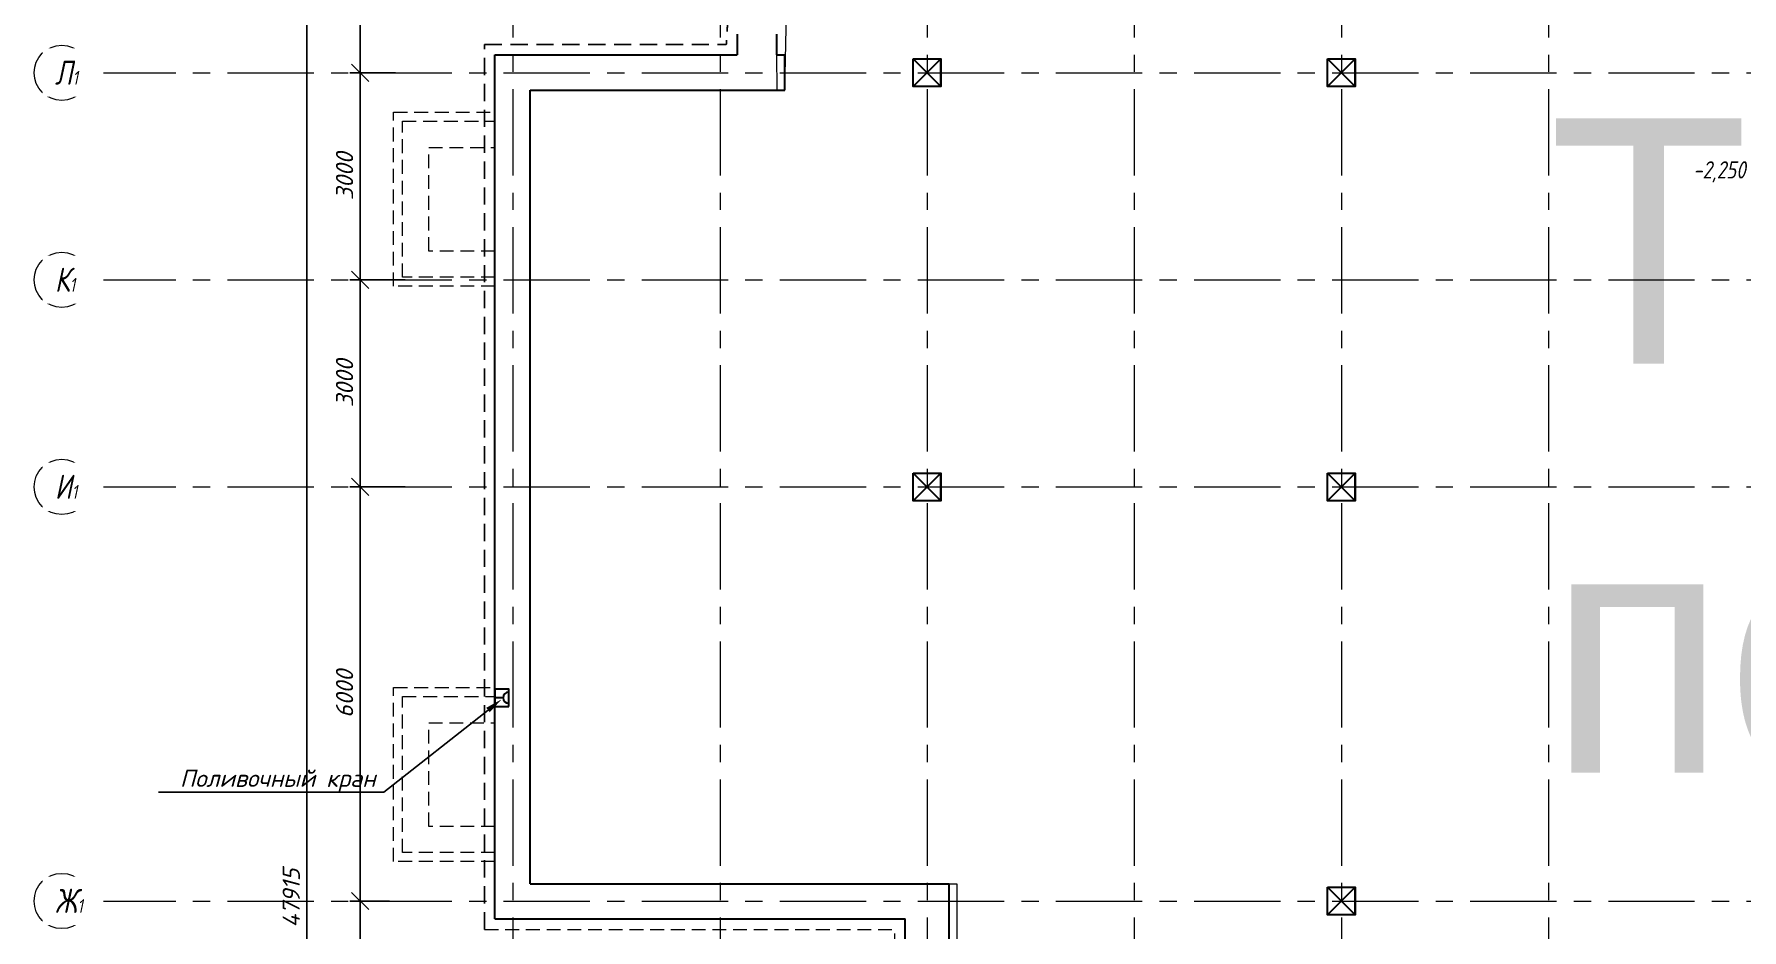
# Model space of a CAD drawing. Header units: millimetres. Extents: x -9096648 to 8741128, y -70248 to 735163.
# Drawn here: x -225168 to -200434, y -13817 to -839 of the extents above; entities that cross this region are included whole.
import ezdxf
from ezdxf import colors
from ezdxf.entities.mleader import LeaderData, LeaderLine
from ezdxf.enums import TextEntityAlignment as Align
from ezdxf.math import Vec2, Vec3

# ---------------------------------------------------------------- set-up
doc = ezdxf.new("R2018")
doc.units = ezdxf.units.MM
for name, pattern in [('ADSK_Скрыто', [6, 3, -3]), ('ADSK_Штриховая_ш2 п1', [3, 2, -1]), ('CENTER', [2, 1.25, -0.25, 0.25, -0.25]), ('TRATTEGGIATA', [0.75, 0.5, -0.25])]:
    doc.linetypes.add(name, pattern=pattern)
doc.layers.get('Defpoints').update_dxf_attribs({"color": 6})
for name, color, linetype, lineweight in [('_Скрыто_', 7, 'ADSK_Скрыто', 9), ('АР_Выноски АПР', 7, 'Continuous', 5), ('АР_Колонны', 5, 'Continuous', 30), ('АР_Маркер экспликации', 239, 'Continuous', 13), ('АР_МосжилНии_Стены', 202, 'Continuous', 30), ('АР_Номер помещения', 1, 'Continuous', 25), ('АР_Оси', 193, 'Continuous', 9), ('АР_Оси размеры', 164, 'Continuous', 9), ('АР_Отметки', 250, 'Continuous', 15), ('АР_Помещения_площадь', 19, 'Continuous', 9), ('АР_тонкая линия', 250, 'Continuous', 0), ('Подвал', 250, 'Continuous', 30)]:
    doc.layers.add(name, color=color, linetype=linetype, lineweight=lineweight)
doc.layers.add('АР_Названия помещений', color=124, linetype='Continuous', lineweight=5, plot=False)
doc.styles.add('ISOCPEUR', font='isocpeui.ttf', dxfattribs={"height": 250})
doc.styles.get("Standard").update_dxf_attribs({"font": 'arial.ttf'})
doc.styles.add('ГОСТ 2.304', font='isocpeur.ttf', dxfattribs={"width": 0.7})
doc.dimstyles.new('СПДС', dxfattribs={"dimscale": 100, "dimtxt": 2.5, "dimasz": 2.5, "dimexe": 1.5, "dimexo": 0, "dimgap": 1, "dimtad": 1, "dimdec": 0, "dimrnd": 1, "dimtxsty": 'ГОСТ 2.304', "dimblk": 'OBLIQUE', "dimcen": 2.5, "dimdle": 1.5, "dimadec": 0, "dimazin": 2, "dimtfac": 0.75, "dimtdec": 0, "dimtmove": 1, "dimatfit": 3, "dimfxl": 1, "dimtolj": 1, "dimarcsym": 1})

# ---------------------------------------------------------------- blocks, each defined once
blk = doc.blocks.new('_Oblique')
at = {"color": 8, "linetype": 'ByBlock', "lineweight": -2}
blk.add_line((-0.5, -0.5), (0.5, 0.5), dxfattribs=at)
blk = doc.blocks.new('*D2794')
at = {"layer": 'Defpoints', "color": 0, "ltscale": 100, "transparency": 16777216}
for p in [(-220447, -13399), (-220023, -13399), (-219884, -16399)]:
    blk.add_point(p, dxfattribs=at)
at = {"layer": 'АР_Оси размеры', "color": 8, "lineweight": -2, "ltscale": 100, "transparency": 16777216}
for p, q in [((-220447, -16549), (-220447, -13249)), ((-220023, -13399), (-220597, -13399)), ((-219884, -16399), (-220597, -16399))]:
    blk.add_line(p, q, dxfattribs=at)
at = {"layer": 'АР_Оси размеры', "color": 8, "lineweight": -2, "ltscale": 100, "transparency": 16777216, "xscale": 250, "yscale": 250, "zscale": 250}
for p, rotation in [((-220447, -13399), 90), ((-220447, -16399), 270)]:
    blk.add_blockref('_Oblique', p, dxfattribs=dict(at, rotation=rotation))
at = {"layer": 'АР_Оси размеры', "color": 8, "ltscale": 100, "transparency": 16777216, "insert": (-220672, -14899), "char_height": 250, "attachment_point": 5, "rotation": 90, "style": 'ISOCPEUR'}
blk.add_mtext('\\A1;3000', dxfattribs=at)
blk = doc.blocks.new('*D2795')
at = {"layer": 'Defpoints', "color": 0, "ltscale": 100, "transparency": 16777216}
for p in [(-220447, -7399), (-219792, -7399), (-220023, -13399)]:
    blk.add_point(p, dxfattribs=at)
at = {"layer": 'АР_Оси размеры', "color": 8, "lineweight": -2, "ltscale": 100, "transparency": 16777216}
for p, q in [((-219792, -7399), (-220597, -7399)), ((-220447, -13549), (-220447, -7249)), ((-220023, -13399), (-220597, -13399))]:
    blk.add_line(p, q, dxfattribs=at)
at = {"layer": 'АР_Оси размеры', "color": 8, "lineweight": -2, "ltscale": 100, "transparency": 16777216, "xscale": 250, "yscale": 250, "zscale": 250}
for p, rotation in [((-220447, -7399), 90), ((-220447, -13399), 270)]:
    blk.add_blockref('_Oblique', p, dxfattribs=dict(at, rotation=rotation))
at = {"layer": 'АР_Оси размеры', "color": 8, "ltscale": 100, "transparency": 16777216, "insert": (-220672, -10399), "char_height": 250, "attachment_point": 5, "rotation": 90, "style": 'ISOCPEUR'}
blk.add_mtext('\\A1;6000', dxfattribs=at)
blk = doc.blocks.new('*D2796')
at = {"layer": 'Defpoints', "color": 0, "ltscale": 100, "transparency": 16777216}
for p in [(-220447, -4399), (-219935, -4399), (-219792, -7399)]:
    blk.add_point(p, dxfattribs=at)
at = {"layer": 'АР_Оси размеры', "color": 8, "lineweight": -2, "ltscale": 100, "transparency": 16777216}
for p, q in [((-219935, -4399), (-220597, -4399)), ((-220447, -7549), (-220447, -4249)), ((-219792, -7399), (-220597, -7399))]:
    blk.add_line(p, q, dxfattribs=at)
at = {"layer": 'АР_Оси размеры', "color": 8, "lineweight": -2, "ltscale": 100, "transparency": 16777216, "xscale": 250, "yscale": 250, "zscale": 250}
for p, rotation in [((-220447, -4399), 90), ((-220447, -7399), 270)]:
    blk.add_blockref('_Oblique', p, dxfattribs=dict(at, rotation=rotation))
at = {"layer": 'АР_Оси размеры', "color": 8, "ltscale": 100, "transparency": 16777216, "insert": (-220672, -5899), "char_height": 250, "attachment_point": 5, "rotation": 90, "style": 'ISOCPEUR'}
blk.add_mtext('\\A1;3000', dxfattribs=at)
blk = doc.blocks.new('*D2636')
at = {"layer": 'Defpoints', "color": 0, "ltscale": 100, "transparency": 16777216}
for p in [(-220447, -1399), (-219935, -1399), (-219792, -4399)]:
    blk.add_point(p, dxfattribs=at)
at = {"layer": 'АР_Оси размеры', "color": 8, "lineweight": -2, "ltscale": 100, "transparency": 16777216}
for p, q in [((-219935, -1399), (-220597, -1399)), ((-220447, -4549), (-220447, -1249)), ((-219792, -4399), (-220597, -4399))]:
    blk.add_line(p, q, dxfattribs=at)
at = {"layer": 'АР_Оси размеры', "color": 8, "lineweight": -2, "ltscale": 100, "transparency": 16777216, "xscale": 250, "yscale": 250, "zscale": 250}
for p, rotation in [((-220447, -1399), 90), ((-220447, -4399), 270)]:
    blk.add_blockref('_Oblique', p, dxfattribs=dict(at, rotation=rotation))
at = {"layer": 'АР_Оси размеры', "color": 8, "ltscale": 100, "transparency": 16777216, "insert": (-220672, -2899), "char_height": 250, "attachment_point": 5, "rotation": 90, "style": 'ISOCPEUR'}
blk.add_mtext('\\A1;3000', dxfattribs=at)
blk = doc.blocks.new('*D2637')
at = {"layer": 'Defpoints', "color": 0, "ltscale": 100, "transparency": 16777216}
for p in [(-220447, 1601), (-219787, 1601), (-219935, -1399)]:
    blk.add_point(p, dxfattribs=at)
at = {"layer": 'АР_Оси размеры', "color": 8, "lineweight": -2, "ltscale": 100, "transparency": 16777216}
for p, q in [((-220447, -1549), (-220447, 1751)), ((-219787, 1601), (-220597, 1601)), ((-219935, -1399), (-220597, -1399))]:
    blk.add_line(p, q, dxfattribs=at)
at = {"layer": 'АР_Оси размеры', "color": 8, "lineweight": -2, "ltscale": 100, "transparency": 16777216, "xscale": 250, "yscale": 250, "zscale": 250}
for p, rotation in [((-220447, 1601), 90), ((-220447, -1399), 270)]:
    blk.add_blockref('_Oblique', p, dxfattribs=dict(at, rotation=rotation))
at = {"layer": 'АР_Оси размеры', "color": 8, "ltscale": 100, "transparency": 16777216, "insert": (-220672, 101), "char_height": 250, "attachment_point": 5, "rotation": 90, "style": 'ISOCPEUR'}
blk.add_mtext('\\A1;3000', dxfattribs=at)
blk = doc.blocks.new('*D2640')
at = {"layer": 'Defpoints', "color": 0, "ltscale": 100, "transparency": 16777216}
for p in [(-221273, 10601), (-221273, -37314), (-221217, -37314)]:
    blk.add_point(p, dxfattribs=at)
at = {"layer": 'АР_Оси размеры', "color": 8, "lineweight": -2, "ltscale": 100, "transparency": 16777216}
for p, q in [((-221217, 10751), (-221217, -37464)), ((-221273, 10601), (-221067, 10601)), ((-221273, -37314), (-221067, -37314))]:
    blk.add_line(p, q, dxfattribs=at)
at = {"layer": 'АР_Оси размеры', "color": 8, "lineweight": -2, "ltscale": 100, "transparency": 16777216, "xscale": 250, "yscale": 250, "zscale": 250}
for p, rotation in [((-221217, 10601), 90), ((-221217, -37314), 270)]:
    blk.add_blockref('_Oblique', p, dxfattribs=dict(at, rotation=rotation))
at = {"layer": 'АР_Оси размеры', "color": 8, "ltscale": 100, "transparency": 16777216, "insert": (-221444, -13357), "char_height": 250, "attachment_point": 5, "rotation": 90, "style": 'ISOCPEUR'}
blk.add_mtext('\\A1;47915', dxfattribs=at)
blk = doc.blocks.new('*U2127')
at = {"color": 8, "style": 'ISOCPEUR', "flags": 1}
blk.add_attdef('КАТЕГОРИЯ', (-499, -2092), '', height=250, dxfattribs=at)
at = {"layer": 'АР_Номер помещения', "color": 8, "style": 'ISOCPEUR'}
blk.add_attdef('НОМЕР_ПОМЕЩЕНИЯ', text='', height=300, dxfattribs=at).set_placement((-11974, -849), align=Align.MIDDLE_CENTER)
at = {"layer": 'АР_Помещения_площадь', "color": 8, "lineweight": 30, "flags": 104}
blk.add_attdef('ИМЯ_ПОМЕЩЕНИЯ', text='', height=100, dxfattribs=at).set_placement((158, 1217), align=Align.MIDDLE_CENTER)
at = {"layer": 'АР_Помещения_площадь', "color": 8, "style": 'ISOCPEUR'}
blk.add_attdef('ПЛОЩАДЬ_ПОМЕЩЕНИЯ', text='', height=200, dxfattribs=at).set_placement((-11648, -1851), align=Align.MIDDLE_RIGHT)
blk = doc.blocks.new('_DotSmall')
at = {"color": 8, "linetype": 'ByBlock', "const_width": 0.5}
blk.add_lwpolyline([(-0.0625, 0, 1), (0.0625, 0, 1)], format="xyb", close=True, dxfattribs=at)

msp = doc.modelspace()

# ---------------------------------------------------------------- linework, layer by layer
at = {"color": 8, "linetype": 'TRATTEGGIATA', "ltscale": 500}
for p, q in [((-218643.92, -13809.32), (-218643.92, -989.32)), ((-218643.92, -989.32), (-215142.61, -989.32))]:
    msp.add_line(p, q, dxfattribs=at)
msp.add_arc((-206233.92, -1399.32), 8918.12, 92.635033, 177.364966, dxfattribs=at)
at = {"layer": '_Скрыто_', "color": 8, "lineweight": 13, "ltscale": 500}
for points in [[(-211914.04, -37314.32), (-211914.04, -13149.32), (-217983.92, -13149.32), (-217983.92, -1649.32), (-214293.92, -1649.32), (-214250.27, 337.93), (-213532.59, 2343.59), (-212233.92, 4193.54), (-210578.31, 5558.14), (-208621.91, 6447.82), (-206793.92, 6783.98), (-205983.92, 6783.98), (-205983.92, 10350.68), (-197483.92, 10350.68), (-197483.92, 7350.68), (-187983.92, 7350.68), (-187983.92, 10860.68), (-180983.92, 10860.68)], [(-182264.56, 7350.68), (-197483.92, 7350.68), (-197483.92, 10350.68), (-205983.92, 10350.68), (-205983.92, 6786.03), (-207336.46, 6728.68), (-208996.95, 6323.74), (-210624.66, 5528.99), (-212916.36, 3357.25), (-213930.64, 1436.24), (-214417.22, -1139.32), (-214409.36, -1649.32), (-217983.92, -1649.32), (-217983.92, -13149.32), (-211804.04, -13149.32), (-211804.04, -37214.32)], [(-158483.92, -4149.32), (-188016.59, -4149.32), (-188024.98, -5361.04), (-188167.85, -6410.91), (-188436.07, -7250.24), (-188763.72, -8275.55), (-189597.47, -9598.42), (-190625.8, -10850.74), (-191804.71, -11869.16), (-193387.83, -12914.53), (-195922.73, -13550.68), (-196974.04, -13630.63), (-197484.04, -13630.63), (-197484.04, -21064.32), (-191233.92, -21064.32), (-191233.88, -28064.32), (-200698.04, -28064.75), (-200608.11, -36769.39), (-205785, -36768.96), (-205553.85, -37314.32), (-211914.04, -37314.32), (-211914.04, -13149.32)]]:
    msp.add_lwpolyline(points, dxfattribs=at)
at = {"layer": '_Скрыто_', "color": 8, "linetype": 'ADSK_Штриховая_ш2 п1', "ltscale": 100}
for points in [[(-218493.92, -4492.53), (-219962.31, -4492.53), (-219962.31, -1971.32), (-218493.92, -1971.32)], [(-218493.92, -4362.53), (-219832.31, -4362.53), (-219832.31, -2101.32), (-218493.92, -2101.32)], [(-218493.92, -3982.53), (-219452.31, -3982.53), (-219452.31, -2481.32), (-218493.92, -2481.32)], [(-218493.92, -12827.32), (-219962.31, -12827.32), (-219962.31, -10306.1), (-218493.92, -10306.1)], [(-218493.92, -12697.32), (-219832.31, -12697.32), (-219832.31, -10436.1), (-218493.92, -10436.1)], [(-218493.92, -12317.32), (-219452.31, -12317.32), (-219452.31, -10816.1), (-218493.92, -10816.1)]]:
    msp.add_lwpolyline(points, dxfattribs=at)
at = {"layer": 'АР_Колонны', "color": 8, "ltscale": 100}
for points in [[(-212433.92, -1199.32), (-212033.92, -1199.32), (-212033.92, -1599.32), (-212433.92, -1599.32)], [(-206433.92, -1199.32), (-206033.92, -1199.32), (-206033.92, -1599.32), (-206433.92, -1599.32)], [(-212433.92, -7199.32), (-212033.92, -7199.32), (-212033.92, -7599.32), (-212433.92, -7599.32)], [(-206433.92, -7199.32), (-206033.92, -7199.32), (-206033.92, -7599.32), (-206433.92, -7599.32)], [(-206433.92, -13199.32), (-206033.92, -13199.32), (-206033.92, -13599.32), (-206433.92, -13599.32)]]:
    msp.add_lwpolyline(points, close=True, dxfattribs=at)
at = {"layer": 'АР_Колонны', "color": 8}
for points in [[(-212433.92, -1199.32), (-212033.92, -1599.32), (-212033.92, -1199.32), (-212433.92, -1599.32), (-212433.92, -1199.32)], [(-206433.92, -1199.32), (-206033.92, -1599.32), (-206033.92, -1199.32), (-206433.92, -1599.32), (-206433.92, -1199.32)], [(-212433.92, -7199.32), (-212033.92, -7599.32), (-212033.92, -7199.32), (-212433.92, -7599.32), (-212433.92, -7199.32)], [(-206433.92, -7199.32), (-206033.92, -7599.32), (-206033.92, -7199.32), (-206433.92, -7599.32), (-206433.92, -7199.32)], [(-206433.92, -13199.32), (-206033.92, -13599.32), (-206033.92, -13199.32), (-206433.92, -13599.32), (-206433.92, -13199.32)]]:
    msp.add_lwpolyline(points, dxfattribs=at)
at = {"layer": 'АР_МосжилНии_Стены', "color": 8, "ltscale": 100}
for p, q in [((-218493.92, -3500.95), (-218493.92, -1139.32)), ((-218493.92, -1139.32), (-214984.14, -1139.32)), ((-214417.22, -1139.32), (-214293.92, -1139.32)), ((-214293.92, -1649.32), (-214293.92, -1139.32)), ((-217983.92, -3435.95), (-217983.92, -1649.32)), ((-217983.92, -1649.32), (-214293.92, -1649.32)), ((-218493.92, -12904.77), (-218493.92, -3223.98)), ((-217983.92, -12839.77), (-217983.92, -3288.98)), ((-218493.92, -13659.32), (-218493.92, -12659.32)), ((-217983.92, -13149.32), (-217983.92, -12724.32)), ((-217983.92, -13149.32), (-211914.04, -13149.32)), ((-211914.04, -17159.61), (-211914.04, -13149.32)), ((-218493.92, -13659.32), (-212554.04, -13659.32)), ((-212554.04, -17159.61), (-212554.04, -13659.32))]:
    msp.add_line(p, q, dxfattribs=at)
for points in [[(-214984.14, -839.32), (-214984.14, -1139.32)], [(-214417.22, -839.32), (-214417.22, -1139.32)]]:
    msp.add_lwpolyline(points, dxfattribs=at)
msp.add_lwpolyline([(-218294.36, -10579.28), (-218294.36, -10328.95), (-218493.92, -10328.95), (-218493.92, -10579.28)], close=True, dxfattribs=at)
at = {"layer": 'АР_Оси', "color": 8, "linetype": 'CENTER', "ltscale": 1000}
for p, q in [((-218233.92, 14363.15), (-218233.92, -41369.2)), ((-215233.92, 14363.15), (-215233.92, -41369.2)), ((-212233.92, 14363.15), (-212233.92, -41369.2)), ((-209233.92, 14363.15), (-209233.92, -41369.2)), ((-206233.92, 14363.15), (-206233.92, -41369.2)), ((-203233.92, 14363.15), (-203233.92, -41369.2)), ((-224367.61, -1399.32), (-141189.21, -1399.32)), ((-224367.61, -4399.32), (-141189.21, -4399.32)), ((-224367.61, -7399.32), (-141189.21, -7399.32)), ((-224367.61, -13399.32), (-141189.21, -13399.32))]:
    msp.add_line(p, q, dxfattribs=at)
at = {"layer": 'АР_Оси', "color": 8, "ltscale": 0.5}
for centre in [(-224767.61, -1399.32), (-224767.61, -4399.32), (-224767.61, -7399.32), (-224767.61, -13399.32)]:
    msp.add_circle(centre, 400, dxfattribs=at)
at = {"layer": 'АР_тонкая линия', "color": 8, "linetype": 'ADSK_Штриховая_ш2 п1', "ltscale": 100}
for p in [(-218643.92, -13809.32), (-212704.04, -16769.73, 0.38)]:
    msp.add_line(p, (-212704.04, -13809.32, 0), dxfattribs=at)
at = {"layer": 'Подвал', "color": 8, "ltscale": 100}
msp.add_line((-218375.09, -10454.12), (-218493.92, -10454.12), dxfattribs=at)
msp.add_arc((-218294.36, -10454.12), 80.73, 90, 270, dxfattribs=at)

# ---------------------------------------------------------------- block references
at = {"layer": 'АР_Маркер экспликации', "color": 8}
ref = msp.add_blockref('*U2127', (-187114.99, -1781.75), dxfattribs=at)
lines = msp.add_mtext('Техническое помещение для прокладки инженерных коммуникаций', dxfattribs={"layer": 'АР_Названия помещений', "color": 8, "insert": (-203233.92, -2061), "char_height": 3554.348, "width": 926.94, "attachment_point": 1})
ref.add_attrib('ИМЯ_ПОМЕЩЕНИЯ', '', (-203233.92, -2061), dxfattribs={"flags": 104}).embed_mtext(lines)

# ---------------------------------------------------------------- dimensions: what is measured, and where the dimension line sits
at = {"layer": 'АР_Оси размеры', "color": 8, "ltscale": 100}
for base, p1, p2, picture, middle in [((-221217.16, -37314.32), (-221272.97, 10600.68), (-221272.97, -37314.32), '*D2640', (-221443.77, -13356.82)), ((-220446.6, 1600.68), (-219935.33, -1399.32), (-219787.16, 1600.68), '*D2637', (-220671.6, 100.68)), ((-220446.6, -1399.32), (-219792.33, -4399.32), (-219935.33, -1399.32), '*D2636', (-220671.6, -2899.32)), ((-220446.6, -4399.32), (-219792.33, -7399.32), (-219935.33, -4399.32), '*D2796', (-220671.6, -5899.32)), ((-220446.6, -7399.32), (-220023.12, -13399.32), (-219792.33, -7399.32), '*D2795', (-220671.6, -10399.32)), ((-220446.6, -13399.32), (-219883.62, -16399.32), (-220023.12, -13399.32), '*D2794', (-220671.6, -14899.32))]:
    dim = msp.add_linear_dim(base=base, p1=p1, p2=p2, angle=90, dimstyle='СПДС', override={"dimtxsty": 'ISOCPEUR', "dimclrd": 8, "dimclre": 8, "dimclrt": 8}, dxfattribs=at)
    dim.commit()
    dim.dimension.update_dxf_attribs({"geometry": picture, "text_midpoint": middle})

# ---------------------------------------------------------------- leaders
at = {"layer": 'АР_Выноски АПР', "color": 8}
ml = msp.add_multileader_mtext('Standard', dxfattribs=at)
ml.set_content('\\A1;Поливочный кран', color=8, style='ISOCPEUR')
ml.set_leader_properties(color=8)
ml.build(insert=Vec2(0, 0))
ml.multileader.update_dxf_attribs({"text_left_attachment_type": 6, "text_right_attachment_type": 6, "dogleg_length": 100, "arrow_head_size": 250})
ctx = ml.context
ctx.base_point, ctx.char_height, ctx.arrow_head_size, ctx.landing_gap_size, ctx.plane_origin = Vec3(-223081.52, -11820.66), 250, 250, 25, Vec3(-240489.78, -10274.34)
ctx.left_attachment, ctx.right_attachment = 6, 6
notes = []
notes.append((ctx, [(0, (1, 1, 0), (-220103.63, -11820.66), (-1, 0), 170.5, [(1, [(-218397.68, -10476.91)], 0, [])])]))
ctx.mtext.insert, ctx.mtext.width, ctx.mtext.flow_direction = Vec3(-223056.52, -11495.66), 6210.4874, 5
at = {"layer": 'АР_Отметки', "color": 8}
ml = msp.add_multileader_mtext('Standard', dxfattribs=at)
ml.set_content('{\\W0.8;-2,500}', color=8, style='ISOCPEUR')
ml.set_leader_properties(color=8, linetype='Continuous', lineweight=-1)
ml.set_arrow_properties(name='DOTSMALL')
ml.build(insert=Vec2(0, 0))
ml.multileader.update_dxf_attribs({"has_text_frame": 1, "text_left_attachment_type": 4, "text_right_attachment_type": 4, "dogleg_length": 100, "arrow_head_size": 180})
ctx = ml.context
ctx.base_point, ctx.char_height, ctx.arrow_head_size, ctx.landing_gap_size, ctx.plane_origin = Vec3(-213978.94, -17832.2), 250, 180, 50, Vec3(-213700.42, -18398.72)
ctx.left_attachment, ctx.right_attachment = 4, 4
notes.append((ctx, [(0, (0, 0, 0), (0, 0), (1, 0), 1, [])]))
ctx.mtext.insert, ctx.mtext.width, ctx.mtext.line_spacing_style, ctx.mtext.flow_direction = Vec3(-213928.94, -17498.87), 749.6898, 2, 5
ml = msp.add_multileader_mtext('Standard', dxfattribs=at)
ml.set_content('{\\W0.8;-2,400}', color=8, style='ISOCPEUR')
ml.set_leader_properties(color=8, linetype='Continuous', lineweight=-1)
ml.set_arrow_properties(name='DOTSMALL')
ml.build(insert=Vec2(0, 0))
ml.multileader.update_dxf_attribs({"has_text_frame": 1, "text_left_attachment_type": 4, "text_right_attachment_type": 4, "dogleg_length": 100, "arrow_head_size": 180})
ctx = ml.context
ctx.base_point, ctx.char_height, ctx.arrow_head_size, ctx.landing_gap_size, ctx.plane_origin = Vec3(-210621.41, -18066.4), 250, 180, 50, Vec3(-210702.81, -19344.52)
ctx.left_attachment, ctx.right_attachment = 4, 4
notes.append((ctx, [(0, (0, 0, 0), (0, 0), (1, 0), 1, [])]))
ctx.mtext.insert, ctx.mtext.width, ctx.mtext.defined_height, ctx.mtext.line_spacing_style, ctx.mtext.flow_direction = Vec3(-210571.41, -17733.07), 769.989, 343.89, 2, 5
ml = msp.add_multileader_mtext('Standard', dxfattribs=at)
ml.set_content('{\\W0.8;-2,550}', color=8, style='ISOCPEUR')
ml.set_leader_properties(color=8, linetype='Continuous', lineweight=-1)
ml.set_arrow_properties(name='DOTSMALL')
ml.build(insert=Vec2(0, 0))
ml.multileader.update_dxf_attribs({"has_text_frame": 1, "text_left_attachment_type": 4, "text_right_attachment_type": 4, "dogleg_length": 100, "arrow_head_size": 180})
ctx = ml.context
ctx.base_point, ctx.char_height, ctx.arrow_head_size, ctx.landing_gap_size, ctx.plane_origin = Vec3(-207095.1, -27631.95), 250, 180, 50, Vec3(-207176.49, -28899.51)
ctx.left_attachment, ctx.right_attachment = 4, 4
notes.append((ctx, [(0, (0, 0, 0), (0, 0), (1, 0), 1, [])]))
ctx.mtext.insert, ctx.mtext.width, ctx.mtext.line_spacing_style, ctx.mtext.flow_direction = Vec3(-207045.1, -27298.61), 852.697, 2, 5
ml = msp.add_multileader_mtext('Standard', dxfattribs=at)
ml.set_content('{\\W0.8;-2,250}', color=8, style='ISOCPEUR')
ml.set_leader_properties(color=8, linetype='Continuous', lineweight=-1)
ml.set_arrow_properties(name='DOTSMALL')
ml.build(insert=Vec2(0, 0))
ml.multileader.update_dxf_attribs({"has_text_frame": 1, "text_left_attachment_type": 4, "text_right_attachment_type": 4, "dogleg_length": 100, "arrow_head_size": 180})
ctx = ml.context
ctx.base_point, ctx.char_height, ctx.arrow_head_size, ctx.landing_gap_size, ctx.plane_origin = Vec3(-201189.34, -3014.14, 0), 250, 180, 50, Vec3(-202235.81, -4071.24, 0)
ctx.left_attachment, ctx.right_attachment = 4, 4
notes.append((ctx, [(0, (0, 0, 0), (0, 0), (1, 0), 1, [])]))
ctx.mtext.insert, ctx.mtext.width, ctx.mtext.defined_height, ctx.mtext.line_spacing_style, ctx.mtext.flow_direction = Vec3(-201139.34, -2680.81, 0), 769.989, 343.89, 2, 5
for ctx, leaders in notes:
    for number, flags, end, landing, length, lines in leaders:
        leader = LeaderData()
        leader.index, (leader.has_last_leader_line, leader.has_dogleg_vector, leader.attachment_direction) = number, flags
        leader.last_leader_point, leader.dogleg_vector, leader.dogleg_length = Vec3(end), Vec3(landing), length
        for number, points, colour, breaks in lines:
            line = LeaderLine()
            line.index, line.vertices, line.color, line.breaks = number, Vec3.list(points), colors.encode_raw_color(colour), breaks
            leader.lines.append(line)
        ctx.leaders.append(leader)

# ---------------------------------------------------------------- next in the draw order: texts
at = {"layer": 'АР_Оси', "color": 8, "char_height": 350, "width": 528.8202, "attachment_point": 1, "line_spacing_factor": 1.149209, "style": 'ISOCPEUR', "bg_fill": 2}
for s, insert in [('{\\W0.8;Л\\H0.57143x;1}', (-224867.43, -1221.54)), ('{\\W0.8;К\\H0.57143x;1}', (-224867.43, -4221.54)), ('{\\W0.8;И\\H0.57143x;1}', (-224867.43, -7221.54)), ('{\\W0.8;Ж\\H0.57143x;1}', (-224867.43, -13221.54))]:
    msp.add_mtext(s, dxfattribs=dict(at, insert=insert))

doc.saveas('drawing.dxf')
